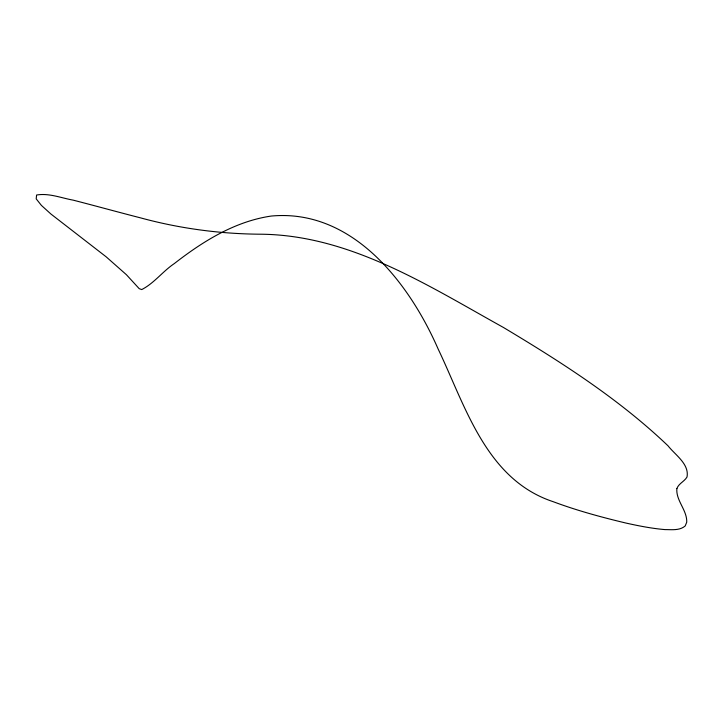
<?xml version="1.0" encoding="UTF-8"?>
<svg xmlns="http://www.w3.org/2000/svg" width="724" height="724" viewBox="0 0 724 724"><rect width="100%" height="100%" fill="white"/><g stroke="black" fill="none" stroke-linecap="round" stroke-linejoin="round"><path stroke-width="1.09" d="M676.868 488.573C675.809 500.646 687.139 510.031 686.741 522.167L685.212 525.941C679.646 530.773 671.754 529.57 664.958 529.597C651.835 528.484 638.903 525.932 626.061 523.081C601.454 517.217 576.965 510.574 553.254 501.714C486.121 479.541 465.514 406.309 438.183 349.104C409.141 282.641 352.28 208.566 271.247 216.051C234.875 221.363 202.838 241.382 174.33 263.563C162.81 271.283 154.076 283.301 141.732 289.573L139.207 288.668L126.383 274.686L106.138 256.803L50.897 214.005L41.404 205.399L36.2 198.865L36.589 195.018C48.97 192.901 61.151 197.969 73.196 200.15C95.659 205.915 118.012 212.105 140.483 217.852C179.462 228.467 219.662 233.888 260.043 234.205C349.547 234.757 427.73 285.455 503.352 327.42C561.362 362.172 618.984 398.951 668.062 445.857C675.121 454.916 689.483 464.021 687.013 477.026C684.379 481.541 678.705 483.478 676.868 488.573"/></g></svg>
